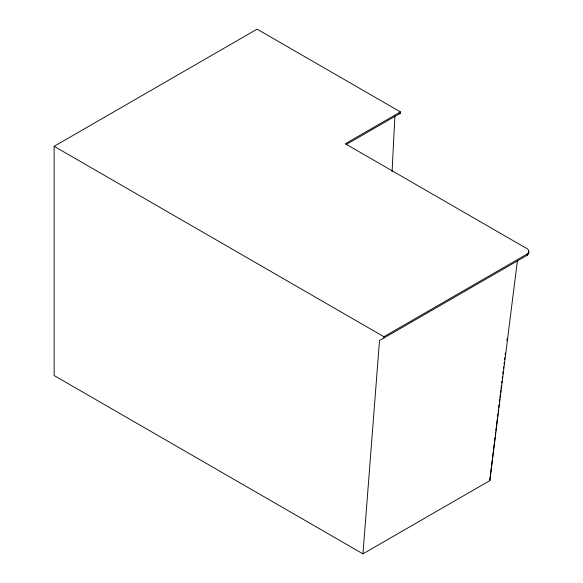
<?xml version="1.0" encoding="UTF-8"?>
<svg xmlns="http://www.w3.org/2000/svg" width="583" height="583" viewBox="0 0 583 583"><rect width="100%" height="100%" fill="white"/><g stroke="black" fill="none" stroke-linecap="round" stroke-linejoin="round"><path stroke-width="0.87" d="M392.075 171.511L394.902 116.024M346.105 144.584L400.463 113.204L400.463 111.929L257.081 29.15L54.146 146.318L54.146 375.554L362.961 553.85L379.504 340.53L527.294 255.201A7.018 4.052 0 0 0 528.453 251.302M362.961 553.85L489.8 480.625L495.091 437.221M495.31 435.414L495.645 432.695M495.863 430.888L497.408 418.23M497.627 416.422L497.962 413.711M498.181 411.904L498.509 409.186M498.735 407.379L499.063 404.668M499.391 401.957L499.726 399.238M499.944 397.431L500.272 394.72M500.498 392.913L500.826 390.202M501.045 388.387L501.38 385.676M501.708 382.965L501.934 381.158M502.262 378.447L502.48 376.633M502.816 373.922L503.144 371.211M503.472 368.5L503.697 366.692M504.025 363.974L504.244 362.167M504.579 359.456L504.798 357.649M505.126 354.938L505.352 353.123M506.897 340.465L507.115 338.657M489.8 480.625L517.369 260.936M400.463 111.929L345.318 143.768L527.294 248.832A7.018 4.052 0 0 1 527.294 253.926L527.294 255.201M54.146 146.318L383.92 336.712L527.294 253.926M398.889 113.751L400.463 113.204M383.92 336.712L383.92 337.98"/></g></svg>
